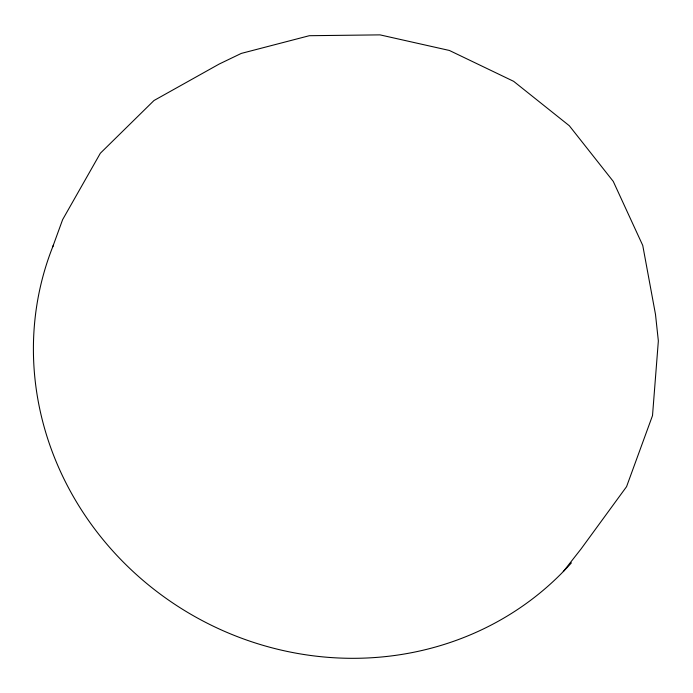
<?xml version="1.0" encoding="UTF-8"?>
<svg xmlns="http://www.w3.org/2000/svg" width="693" height="693" viewBox="0 0 693 693"><rect width="100%" height="100%" fill="white"/><g stroke="black" fill="none" stroke-linecap="round" stroke-linejoin="round"><path stroke-width="1.04" d="M52.694 246.925L62.63 219.629L100.346 153.24L153.985 100.52L219.231 64.025L241.311 53.404L309.321 35.707L380.015 34.875L449.376 50.459L513.634 81.324L569.317 125.745L613.27 181.41L642.749 245.443L655.491 314.397L658.35 340.93L652.511 415.592L626.567 486.651L581.055 548.96L563.279 571.586M571.422 562.837A307.926 289.735 29.1 0 1 184.182 610.299A307.926 289.735 29.1 0 1 53.491 244.932"/></g></svg>
